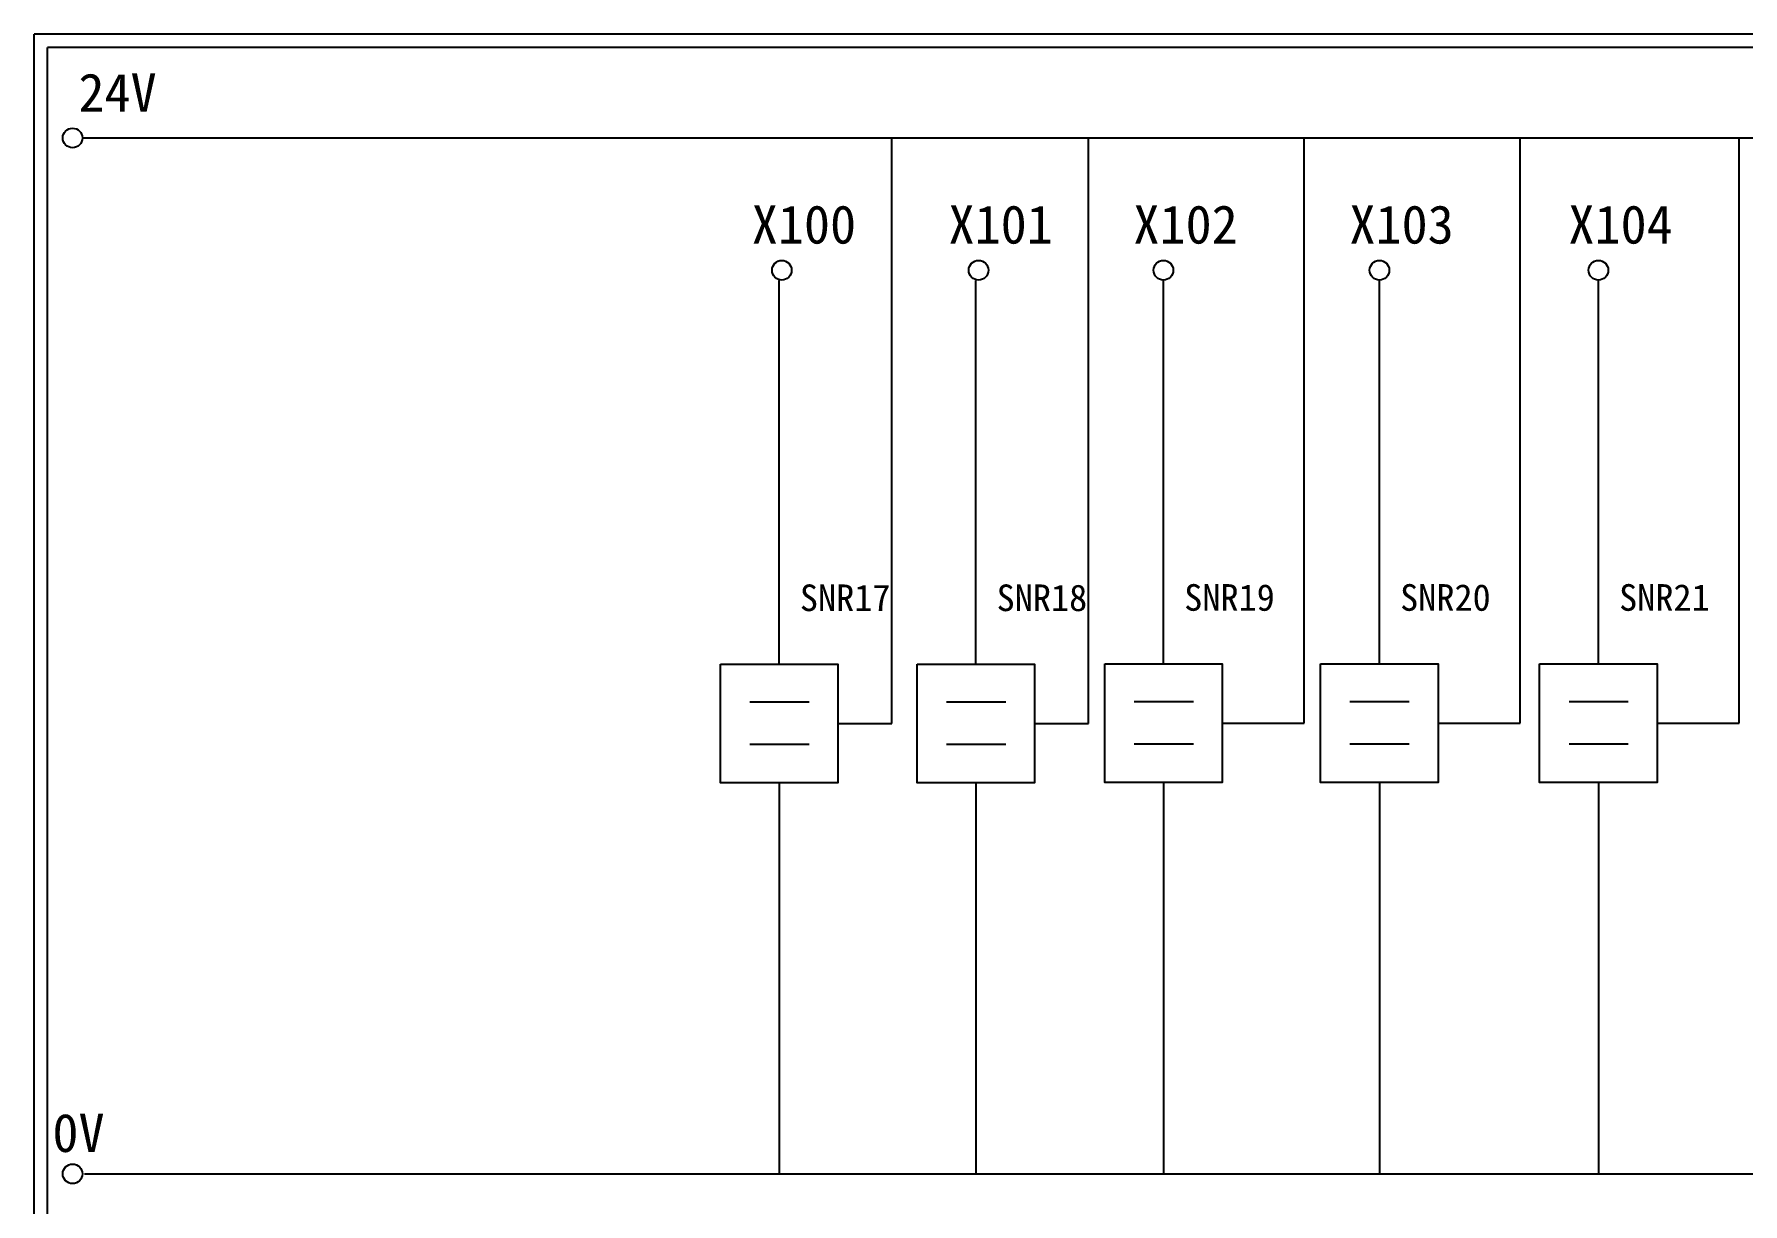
# Model space of a CAD drawing. Extents: x 275 to 562, y 265 to 469.
# Drawn here: x 274.9 to 435.3, y 359.1 to 468.9 of the extents above; entities that cross this region are included whole.
import ezdxf

# ---------------------------------------------------------------- set-up
doc = ezdxf.new("R2010")
doc.units = 0
doc.layers.get('0').update_dxf_attribs({"linetype": 'CONTINUOUS'})
doc.layers.add('圖框層', color=7, linetype='CONTINUOUS')
doc.layers.add('標尺寸層', color=3, linetype='CONTINUOUS')
doc.styles.add('STSL', font='kaiu.ttf')

msp = doc.modelspace()

# ---------------------------------------------------------------- linework, layer by layer
for p, q in [((355.42, 404.19), (355.42, 459.1)), ((373.89, 404.19), (373.89, 459.1)), ((394.14, 404.23), (394.14, 459.14)), ((414.42, 404.23), (414.42, 459.14)), ((434.98, 404.23), (434.98, 459.14)), ((344.84, 409.77), (344.84, 445.79)), ((363.31, 409.77), (363.31, 445.79)), ((380.92, 409.8), (380.92, 445.83)), ((401.2, 409.8), (401.2, 445.83)), ((421.76, 409.8), (421.76, 445.83)), ((350.36, 404.19), (355.42, 404.19)), ((368.82, 404.19), (373.89, 404.19)), ((386.43, 404.23), (394.14, 404.23)), ((406.71, 404.23), (414.42, 404.23)), ((427.27, 404.23), (434.98, 404.23)), ((344.84, 398.61), (344.84, 361.84)), ((363.31, 398.61), (363.31, 361.84)), ((380.92, 398.65), (380.92, 361.87)), ((401.2, 398.65), (401.2, 361.87)), ((421.76, 398.65), (421.76, 361.87))]:
    msp.add_line(p, q)
for points in [[(339.33, 409.77), (350.36, 409.77), (350.36, 398.61), (339.33, 398.61)], [(357.8, 409.77), (368.82, 409.77), (368.82, 398.61), (357.8, 398.61)], [(375.41, 409.8), (386.43, 409.8), (386.43, 398.65), (375.41, 398.65)], [(395.68, 409.8), (406.71, 409.8), (406.71, 398.65), (395.68, 398.65)], [(416.24, 409.8), (427.27, 409.8), (427.27, 398.65), (416.24, 398.65)]]:
    msp.add_lwpolyline(points, close=True)
at = {"layer": '圖框層', "color": 7}
for p, q in [((561.9, 468.91), (274.9, 468.91)), ((274.9, 264.95), (274.9, 468.91)), ((560.65, 467.66), (276.15, 467.66)), ((276.15, 266.2), (276.15, 467.66))]:
    msp.add_line(p, q, dxfattribs=at)
at = {"layer": '標尺寸層', "color": 7}
for p, q in [((279.42, 459.17), (557.02, 459.17)), ((342.08, 406.22), (347.65, 406.22)), ((360.55, 406.22), (366.12, 406.22)), ((378.16, 406.26), (383.73, 406.26)), ((398.43, 406.26), (404, 406.26)), ((419, 406.26), (424.56, 406.26)), ((342.08, 402.25), (347.65, 402.25)), ((360.55, 402.25), (366.12, 402.25)), ((378.16, 402.28), (383.73, 402.28)), ((398.43, 402.28), (404, 402.28)), ((419, 402.28), (424.56, 402.28)), ((279.63, 361.9), (557.5, 361.9))]:
    msp.add_line(p, q, dxfattribs=at)
for centre in [(278.5, 459.17), (345.09, 446.75), (363.56, 446.75), (380.92, 446.75), (401.2, 446.75), (421.76, 446.75), (278.5, 361.9)]:
    msp.add_circle(centre, 0.92, dxfattribs=at)

# ---------------------------------------------------------------- texts
at = {"layer": '圖框層', "color": 4, "style": 'STSL'}
for s, height, p in [('24V', 3.6, (279.05, 461.63)), ('X100', 3.6, (342.27, 449.25)), ('X101 ', 3.6, (360.74, 449.25)), ('X102 ', 3.6, (378.1, 449.25)), ('X103 ', 3.6, (398.38, 449.25)), ('X104 ', 3.6, (418.94, 449.25)), ('SNR17', 2.5, (346.79, 414.74)), ('SNR18', 2.5, (365.26, 414.74)), ('SNR19', 2.5, (382.87, 414.77)), ('SNR20', 2.5, (403.14, 414.77)), ('SNR21', 2.5, (423.7, 414.77)), ('0V', 3.6, (276.61, 363.95))]:
    msp.add_text(s, height=height, dxfattribs=at).set_placement(p)

doc.saveas('drawing.dxf')
